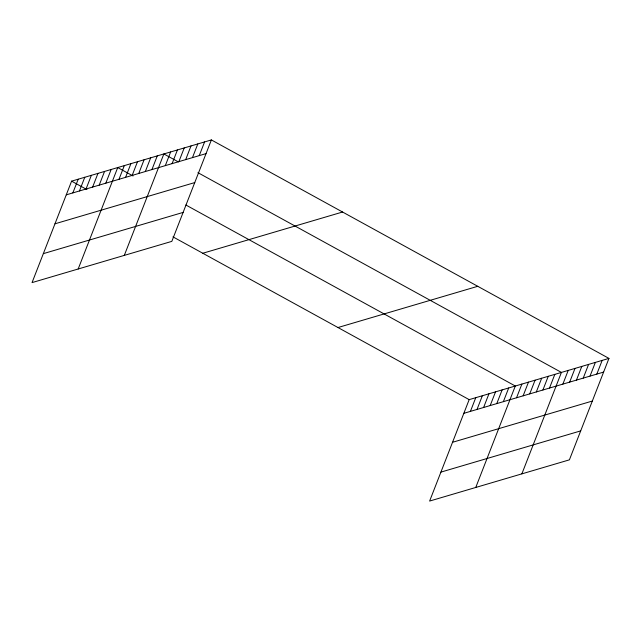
<?xml version="1.0" encoding="UTF-8"?>
<svg xmlns="http://www.w3.org/2000/svg" width="641" height="641" viewBox="0 0 641 641"><rect width="100%" height="100%" fill="white"/><g stroke="black" fill="none" stroke-linecap="round" stroke-linejoin="round"><path stroke-width="0.96" d="M211.378 139.93L71.6 181.155L32.05 282.601L171.828 241.369L211.378 139.93L608.95 358.399L569.4 459.845L429.622 501.07L469.172 399.631L608.95 358.399M72.85 192.909L78.194 179.216M79.444 190.962L84.78 177.269M86.03 189.015L91.367 175.33M92.624 187.076L97.961 173.382M99.211 185.129L104.547 171.435M105.797 183.19L111.141 169.496M78.178 268.996L117.728 167.549L133.064 175.979M118.978 179.304L124.322 165.61M125.572 177.357L130.908 163.663M132.158 175.41L137.494 161.716M138.744 173.471L144.089 159.777M145.339 171.524L150.675 157.83M151.925 169.585L157.269 155.891M124.306 255.39L163.856 153.944L178.334 161.901M165.306 165.634L170.642 151.941M172.092 163.631L177.437 149.938M178.887 161.628L184.223 147.935M185.674 159.625L191.01 145.932M192.46 157.622L197.805 143.929M199.255 155.619L204.591 141.925M470.422 411.378L475.758 397.684M477.016 409.431L482.353 395.737M483.602 407.492L488.939 393.798M490.189 405.545L495.533 391.851M496.783 403.606L502.119 389.912M503.369 401.659L508.706 387.965M475.75 487.464L515.3 386.018L185.882 205M516.55 397.773L521.886 384.079M523.136 395.826L528.48 382.132M529.73 393.886L535.067 380.193M536.317 391.939L541.661 378.246M542.911 389.992L548.247 376.307M549.497 388.053L554.834 374.36M521.87 473.859L561.428 372.413L197.933 172.669M562.878 384.103L568.214 370.41M569.665 382.1L575.001 368.407M576.451 380.105L581.796 366.412M583.246 378.102L588.582 364.409M590.032 376.099L595.369 362.405M596.819 374.096L602.163 360.402M66.263 194.848L206.041 153.616M54.974 223.805L194.752 182.581M43.34 253.644L183.118 212.411M202.796 253.251L342.574 212.019M337.975 327.535L477.753 286.303M463.836 413.325L603.614 372.092M452.546 442.282L592.324 401.05M440.912 472.113L580.69 430.888M71.6 181.155L86.936 189.584M172.982 236.866L469.172 399.631"/></g></svg>
